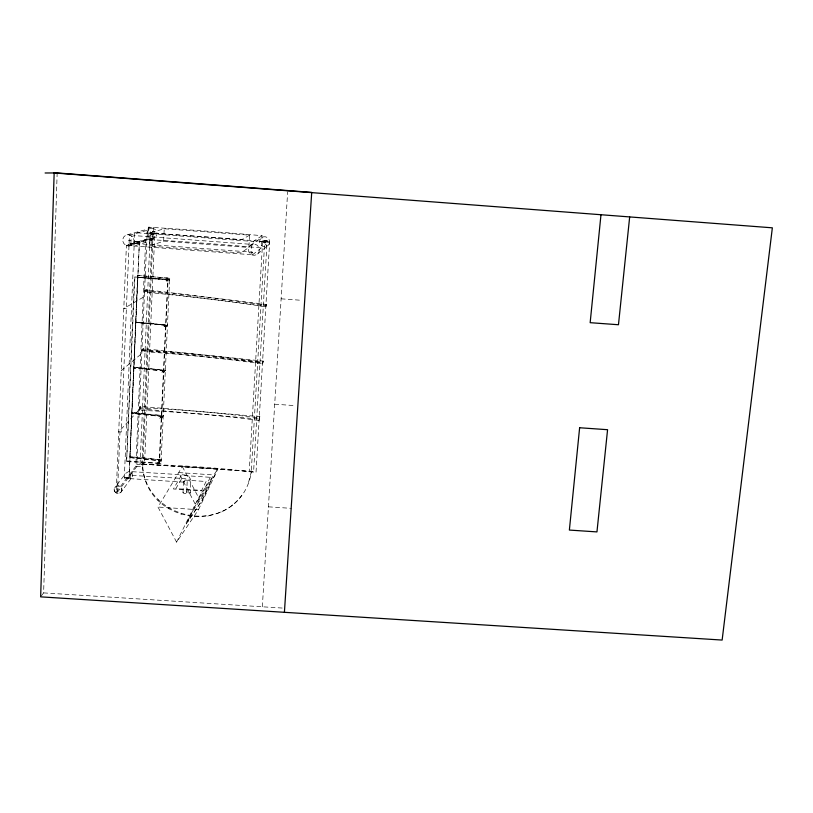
<?xml version="1.0" encoding="UTF-8"?>
<svg xmlns="http://www.w3.org/2000/svg" width="813" height="813" viewBox="0 0 813 813"><rect width="100%" height="100%" fill="white"/><g stroke="black" fill="none" stroke-linecap="round" stroke-linejoin="round"><path stroke-width="0.61" stroke-dasharray="4.07 3.05" d="M130.639 478.44L130.903 472.302L131.655 472.942A3.659 3.496 35 0 1 131.442 477.953L129.978 478.633L184.155 482.18L184.246 481.672M41.392 595.868L43.617 592.89L57.123 174.206M136.98 466.327L117.489 492.129L116.239 492.048L126.401 245.414L145.72 239.296L152.844 239.825M117.489 492.129L119.989 431.916M124.308 478.105L134.318 241.4L135.934 241.39L139.399 241.735L129.064 478.43A2.49 0.559 1.8 0 1 125.05 478.481A2.49 0.559 1.8 0 1 125.71 477.597A2.49 0.559 1.8 0 1 129.277 478.146M126.604 461.56L134.43 276.928L169.612 279.377L160.984 463.573L126.604 461.56L134.907 276.694M137.6 275.434L167.834 278.148L159.114 463.766L161.279 459.711L129.856 456.621L159.368 459.823L157.752 463.034L159.318 460.768L129.816 457.556L137.6 275.434L169.785 278.198L169.693 280.109L168.017 281.074L166.208 280.932L166.299 279.001L168.037 278.036M129.064 478.43L139.399 241.735M116.239 492.048L135.822 466.245L145.72 239.296M148.637 227.183L148.098 239.479L157.722 240.069A281.481 19.969 3.7 0 1 196.085 242.64L205.598 243.341A281.481 19.969 3.7 0 1 261.349 247.924L262.06 235.689A282.03 17.083 3.8 0 0 206.228 231.136L196.695 230.435A282.03 17.083 3.8 0 0 158.281 227.792L148.637 227.183L153.393 227.538L142.753 466.713L135.822 466.245M149.551 246.105L150.141 232.874L164.226 228.748L249.601 235.15L248.9 247.457L240.963 252.904L149.551 246.105L163.657 241.095L248.9 247.457M140.08 464.04L150.354 231.431L154.887 231.735L144.501 464.091L141.95 464.528L140.09 463.918L253.605 471.601L249.235 471.306L262.701 240.231L267.152 240.536L253.605 471.601L142.295 464.071C145.121 528.796 241.654 536.265 251.593 470.981L249.235 471.306M141.95 464.528L152.285 231.695L150.344 231.461M163.657 241.095L164.226 228.748M159.826 418.39L161.421 415.656L131.736 412.567L163.352 415.575L161.604 418.512L159.826 418.39L161.391 416.459L131.706 413.37L163.311 416.388M161.96 372.547L163.545 370.149L133.678 367.191L165.476 370.118L163.748 372.679L161.96 372.547L163.504 370.972L133.647 368.004L165.435 370.941M164.084 326.592L165.649 324.956L135.608 322.111L167.59 324.956L165.893 326.724L164.084 326.592L165.628 325.373L135.588 322.527L167.58 325.373M160.984 463.573L159.531 463.156L168.108 279.133L169.785 278.198M182.996 492.536L183.555 481.337L184.937 480.585M186.634 492.78L187.203 481.347A2.673 2.581 17.9 0 0 184.673 478.583L128.993 475.239M190.262 493.024A3.659 0.854 2.3 0 0 185.191 491.936A3.659 0.854 2.3 0 0 184.429 493.389A3.659 0.854 2.3 0 0 190.262 493.024L190.73 479.802L189.256 476.997L185.191 474.975L128.779 471.479L125.934 473.207L114.816 487.566M126.401 245.414L252.508 254.794L252.66 252.213L134.287 243.402M252.66 252.213L251.034 253.443L251.481 245.587L253.097 244.479L253.27 241.461L262.06 235.689M262.731 240.262L264.794 240.506L251.258 471.926L251.593 470.981M147.214 231.654L146.98 232.945A5.132 4.98 47.3 0 0 153.952 238.057A5.132 4.98 47.3 0 0 155.435 229.703A5.132 4.98 47.3 0 0 147.214 231.654L136.858 464.457L147.011 464.599A275.668 71.778 1.8 0 1 246.502 471.337L256.024 472.516L269.642 242.122L265.312 241.725L265.384 240.546L264.794 240.506M269.398 243.412L269.55 240.811A5.071 4.98 52.2 0 0 262.01 237.416A5.071 4.98 52.2 0 0 261.522 245.638A5.071 4.98 52.2 0 0 269.398 243.412L269.55 240.811M139.186 410.331L139.338 407.841L140.659 406.419L259.814 416.632L259.052 420.524A278.026 60.589 3.2 0 0 139.186 410.331L140.517 408.888L140.659 406.419M262.345 606.793L287.65 191.817M141.757 351.541L141.899 349.763L143.22 348.675L263.127 361.074L262.406 363.95A280.861 48.119 4.6 0 0 141.757 351.541L143.078 350.454L262.965 362.832M143.078 350.454L143.22 348.675M259.052 420.524L259.814 416.632M144.399 292.111L144.541 290.566L146.096 289.702L266.532 304.469L265.821 306.786A284.001 35.213 6 0 0 144.399 292.111L145.954 291.237L266.369 306.003M145.954 291.237L146.096 289.702M262.406 363.95L263.127 361.074M262.508 363.736L262.67 361.958M262.884 362.994L263.046 361.226M265.821 306.786L266.532 304.469M159.135 460.788L159.368 459.823M251.42 471.449L248.046 484.263L248.219 483.776M154.887 231.766L152.285 231.695M241.522 495.788L241.705 495.28C212.508 535.655 143.047 513.399 142.631 463.613L144.501 464.091M232.264 505.32L232.457 504.802M184.886 480.534L184.155 482.18M220.841 512.292L221.055 511.753M207.965 516.265L208.199 515.727M198.463 509.731L217.884 468.949L182.315 466.54L157.976 507.038L176.594 542.139L198.463 509.731L157.976 507.038M194.409 517.007L194.673 516.468M210.008 482.404L212.996 476.194M198.626 499.304L201.837 492.759M134.318 241.4L139.196 241.807M176.594 542.139L198.585 497.597L217.884 468.949M181.025 514.477L181.299 513.948M168.606 508.826L168.901 508.298M157.935 500.371L158.25 499.863M161.279 459.711L159.572 462.201L157.803 462.079M121.289 491.713A3.852 3.689 21.3 0 0 118.21 485.94A3.852 3.689 21.3 0 0 114.663 491.265A3.852 3.689 21.3 0 0 121.289 491.713L132.041 477.261M129.816 457.556L161.238 460.656M163.352 415.575L161.645 417.699L159.866 417.567M138.24 410.728L118.718 431.825L121.249 431.998L129.43 235.242L148.515 229.967M165.476 370.118L163.789 371.846L161.99 371.724M140.7 354.407L121.239 370.667L123.789 370.84M257.589 253.951L267.975 245.556M167.59 324.956L165.913 326.298L164.104 326.176M252.508 254.794L261.349 247.924M250.15 245.465L262.386 237.213M143.19 297.273L123.8 308.534L126.371 308.716M249.601 235.15L241.695 239.713L150.141 232.874M166.208 280.932L167.742 280.068L137.519 277.355L169.693 280.109M153.007 239.774L134.175 245.993L134.745 232.599L253.27 241.461M129.613 245.882L154.348 237.884M128.149 245.963L151.797 238.372M127.702 245.506L146.909 239.388M131.696 243.209L128.22 244.307L130.852 244.5L131.188 236.603L134.612 235.628L253.097 244.479M152.021 233.321L152.549 233.168M127.153 234.825L153.555 227.498M169.612 279.377L134.43 276.928M267.192 240.567L265.384 240.546M43.617 592.89L283.839 608.154M124.338 477.963L129.257 478.298M268.442 506.824L291.491 508.359M265.312 241.725L259.825 241.248A285.851 18.79 3.8 0 0 157.417 233.585L146.98 232.945L157.061 233.707M127.092 460.951L159.531 463.156M274.703 404.203L295.597 405.657M281.125 298.818L302.294 300.363M259.632 241.37L269.642 242.122M128.383 240.353L131.015 240.557M131.676 243.748L134.206 243.93M140.517 408.888L259.632 419.102M259.825 241.248L267.477 241.918L264.723 241.685L266.888 246.278L263.615 241.583M184.287 481.723L183.555 481.337M182.315 466.54L198.585 497.597M139.338 407.841A278.137 60.04 3.2 0 1 259.245 418.045M141.848 350.403A280.902 47.855 4.6 0 1 262.508 362.811M144.541 290.566A284.072 34.857 6 0 1 265.983 305.251M141.899 349.763A280.932 47.713 4.6 0 1 262.569 362.171M210.018 484.04L202.396 499.965L186.207 523.979L194.592 506.926L210.018 484.04M206.726 490.239L201.431 501.296L187.539 521.895L193.291 510.178L206.726 490.239M210.272 477.312L203.585 491.011L173.403 488.989L181.39 475.361L210.272 477.312M206.075 481.499L201.685 490.371L175.842 488.643L180.964 479.802L206.075 481.499M214.988 475.026L195.303 504.243L178.687 472.577L214.988 475.026M122.895 241.4A5.721 5.528 45.8 0 0 132.194 244.622A5.721 5.528 45.8 0 0 130.07 235.038A5.721 5.528 45.8 0 0 122.895 241.4M248.3 249.286A5.64 5.549 49.7 0 0 256.38 254.754A5.64 5.549 49.7 0 0 256.938 245.079A5.64 5.549 49.7 0 0 248.3 249.286M114.663 491.53A3.984 3.821 21.3 0 0 121.523 491.591A3.984 3.821 21.3 0 0 117.976 485.798A3.984 3.821 21.3 0 0 114.663 491.53M263.473 241.603A1.189 1.169 52.2 0 0 265.109 242.833A1.189 1.169 52.2 0 0 265.333 240.811A1.189 1.169 52.2 0 0 263.473 241.603M263.636 241.481A1.189 1.169 52.2 0 0 265.272 242.711A1.189 1.169 52.2 0 0 265.495 240.689A1.189 1.169 52.2 0 0 263.636 241.481M150.842 233.27A1.199 1.169 47.3 0 0 152.6 234.378A1.199 1.169 47.3 0 0 152.631 232.325A1.199 1.169 47.3 0 0 150.842 233.27M151.259 233.148A1.199 1.159 47.3 0 0 153.007 234.256A1.199 1.159 47.3 0 0 153.037 232.203A1.199 1.159 47.3 0 0 151.259 233.148"/><path stroke-width="1.22" d="M284.408 612.311L311.714 192.386L57.174 172.935L45.111 172.986M600.98 214.734L590.157 322.68L618.469 324.743L629.669 216.929M54.166 172.956L40.65 596.854L722.137 640.065L772.35 227.823L54.166 172.956M579.628 427.75L569.374 530.066L596.955 531.905L607.575 429.701L579.628 427.75"/></g></svg>
